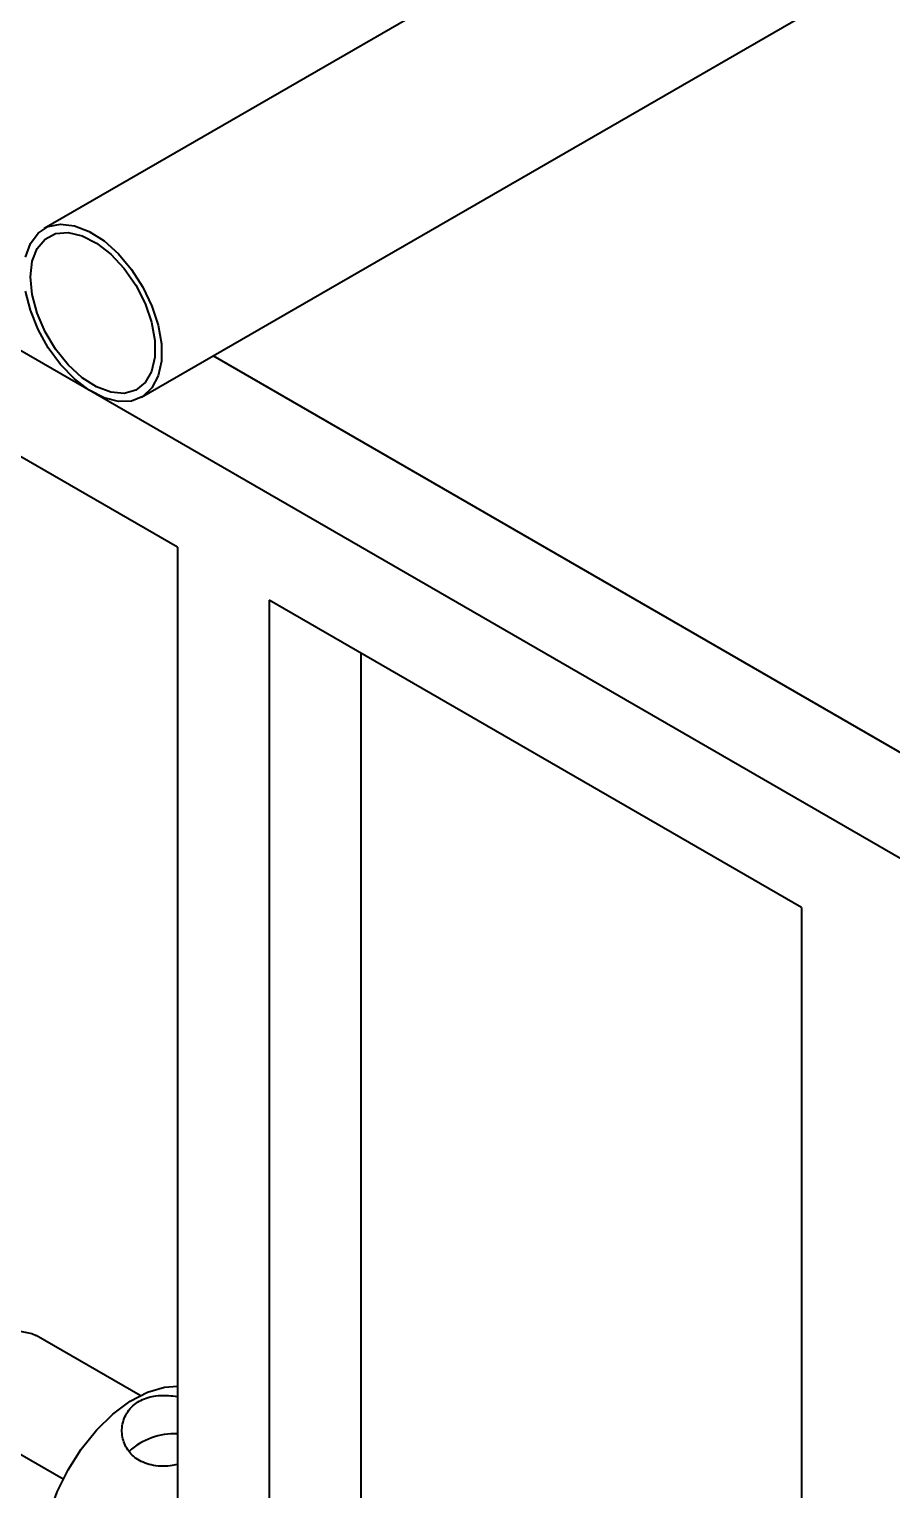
# Model space of a CAD drawing. Header units: millimetres. Extents: x -535 to 3636, y 24 to 870.
# Drawn here: x 1709.7 to 1742.9, y 262.6 to 318.8 of the extents above; entities that cross this region are included whole.
import ezdxf

# ---------------------------------------------------------------- set-up
doc = ezdxf.new("R2010")
doc.units = ezdxf.units.MM

msp = doc.modelspace()

# ---------------------------------------------------------------- linework, layer by layer
at = {"color": 7, "linetype": 'Continuous', "lineweight": 40}
for p, q in [((1751.2963, 334.8246), (1710.3074, 311.1622)), ((1714.0571, 304.6669), (1755.046, 328.3292)), ((1773.4169, 269.5025), (1692.0996, 316.446)), ((1715.4342, 298.8925), (1688.5635, 314.4046)), ((1743.763, 290.7034), (1716.816, 306.2595)), ((1715.4342, 298.8925), (1715.4342, 251.1628)), ((1739.4758, 285.0136), (1718.9697, 296.8515)), ((1718.9697, 296.8515), (1718.9697, 249.1218)), ((1722.5052, 294.8105), (1722.5052, 247.0807)), ((1739.4758, 285.0136), (1739.4758, 237.2838)), ((1714.0048, 266.2125), (1710.0017, 268.5235)), ((1711.0326, 262.9863), (1706.0055, 265.8884))]:
    msp.add_line(p, q, dxfattribs=at)
at = {"color": 7, "linetype": 'Continuous', "lineweight": 40, "flags": 128}
for points in [[(1709.5926, 310.0678), (1709.7757, 310.5895), (1710.0713, 310.9862), (1710.4656, 311.2393), (1710.9402, 311.3369), (1711.4729, 311.2745), (1712.0387, 311.055), (1712.6112, 310.6886), (1713.1637, 310.1925), (1713.6703, 309.5899), (1714.1073, 308.909), (1714.4543, 308.1815), (1714.6951, 307.4416), (1714.8184, 306.7238), (1714.8184, 306.0617), (1714.6951, 305.4862), (1714.4543, 305.0242), (1714.1073, 304.6975), (1713.6703, 304.5211), (1713.1637, 304.5034), (1712.6112, 304.6452), (1712.0387, 304.9399), (1711.4729, 305.3736), (1710.9402, 305.9262), (1710.4656, 306.5718), (1710.0713, 307.2801), (1709.7757, 308.0181), (1709.5926, 308.7513)], [(1709.7781, 309.3024), (1709.8429, 309.9053), (1710.0338, 310.4008), (1710.3406, 310.7623), (1710.7466, 310.9702), (1711.23, 311.0134), (1711.7648, 310.8896), (1712.322, 310.6054), (1712.8718, 310.1761), (1713.3843, 309.6249), (1713.8321, 308.9815), (1714.1909, 308.2805), (1714.4414, 307.5599), (1714.5702, 306.8583), (1714.5702, 306.2137), (1714.4414, 305.6608), (1714.1909, 305.2294), (1713.8321, 304.9428), (1713.3843, 304.8163), (1712.8718, 304.8569), (1712.322, 305.0623), (1711.7648, 305.4215), (1711.23, 305.9151), (1710.7466, 306.5164), (1710.3406, 307.1932), (1710.0338, 307.9088), (1709.8429, 308.6248), (1709.7781, 309.3024)], [(1706.0055, 265.8884), (1706.4278, 266.6458), (1706.941, 267.33), (1707.5176, 267.9042), (1708.1268, 268.3378), (1708.7361, 268.6076), (1709.3127, 268.6991), (1709.8259, 268.6075), (1710.0017, 268.5235)], [(1710.2482, 259.9691), (1710.3121, 260.7787), (1710.5014, 261.6327), (1710.8094, 262.5004), (1711.2249, 263.3504), (1711.7329, 264.1519), (1712.315, 264.876), (1712.9502, 265.4966), (1713.6155, 265.9911), (1714.2869, 266.3418), (1714.9401, 266.5359), (1715.4342, 266.5735)]]:
    msp.add_lwpolyline(points, dxfattribs=at)
at = {"color": 7, "linetype": 'Continuous', "lineweight": 40}
msp.add_arc((1715.3183, 262.1624), 2.5766, 87.42245, 132.62728, dxfattribs=at)
msp.add_open_spline([(1715.4342, 263.5562), (1715.3435, 263.5372), (1714.9938, 263.4641), (1714.4206, 263.5055), (1713.8331, 263.7465), (1713.4519, 264.1685), (1713.2732, 264.6942), (1713.3197, 265.2717), (1713.6226, 265.7867), (1714.1358, 266.1169), (1714.76, 266.2522), (1715.2094, 266.2025), (1715.4342, 266.1777)], degree=3, knots=[0, 0, 0, 0, 0.0404062, 0.1558619, 0.2650383, 0.3642162, 0.4657196, 0.5773797, 0.6923869, 0.7991564, 0.8995913, 1, 1, 1, 1], dxfattribs=at)

doc.saveas('drawing.dxf')
